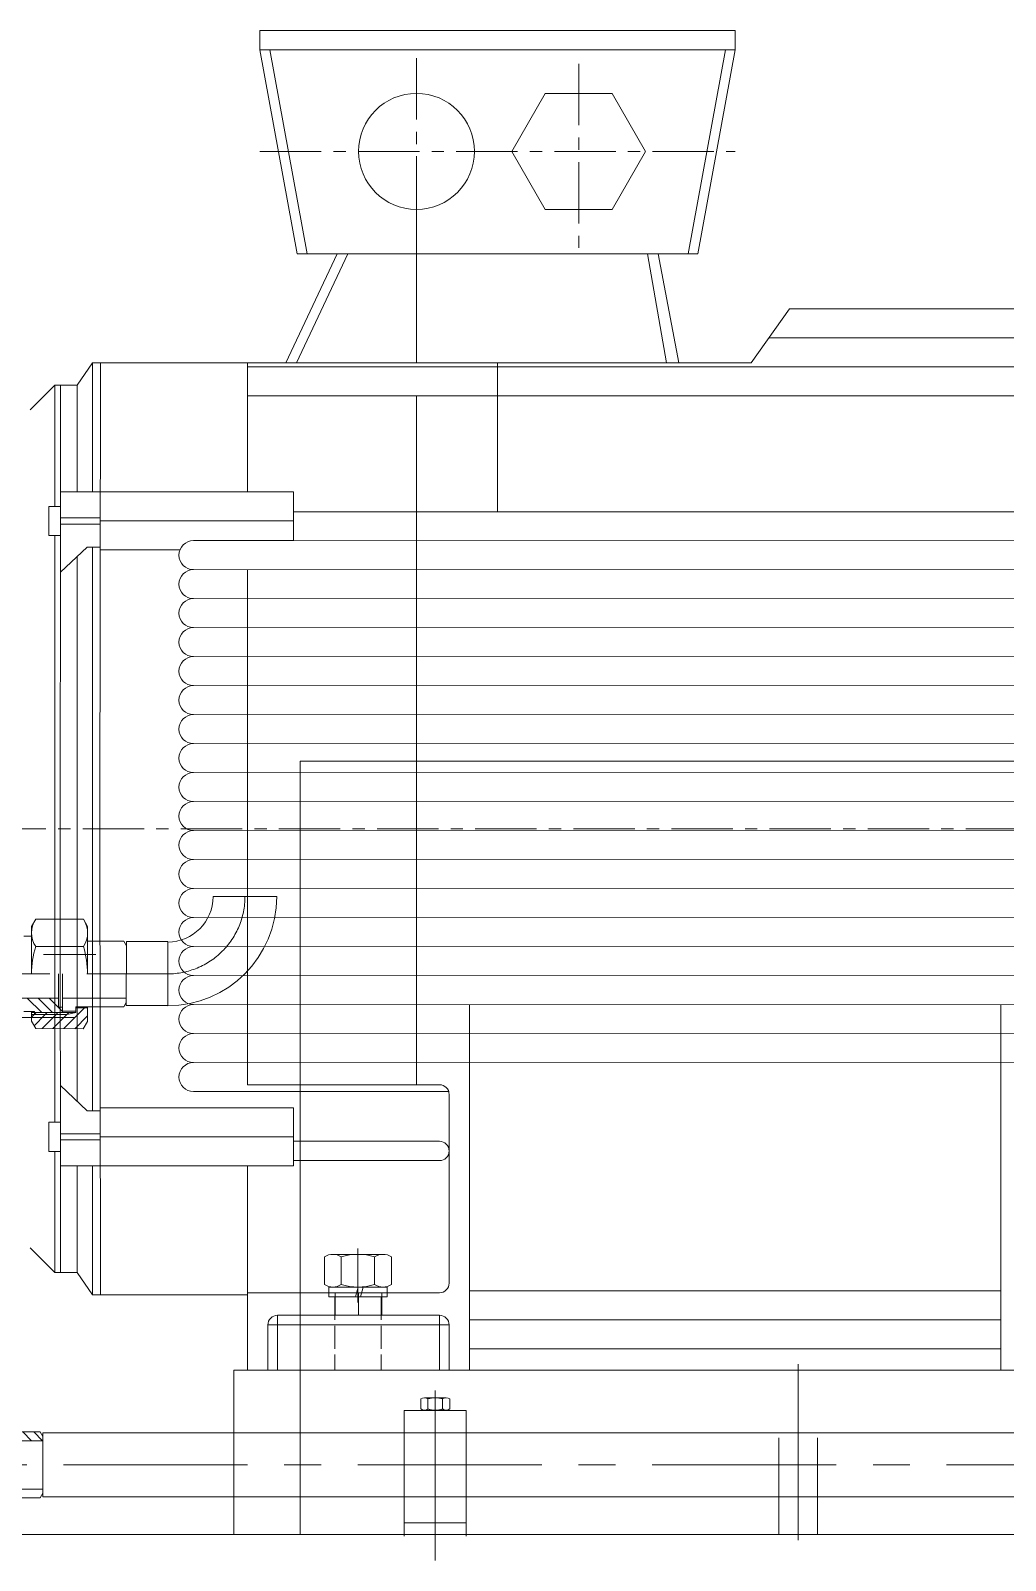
# Model space of a CAD drawing. Header units: inches. Extents: x 76 to 22091, y 292 to 17065.
# Drawn here: x 12063 to 12567, y 11592 to 12383 of the extents above; entities that cross this region are included whole.
import ezdxf

# ---------------------------------------------------------------- set-up
doc = ezdxf.new("R2010")
doc.units = ezdxf.units.IN
doc.header["$MEASUREMENT"] = 0
for name, pattern in [('ACAD_ISO02W100', [15, 12, -3]), ('ACAD_ISO04W100', [30, 24, -3, 0, -3]), ('CENTER', [50.8, 31.75, -6.35, 6.35, -6.35]), ('EB_DASH', [6, 3, -3])]:
    doc.linetypes.add(name, pattern=pattern)
for name, color, linetype, lineweight in [('CAXA0', 7, 'Continuous', 5), ('CAXA1', 5, 'CENTER', 5), ('CAXA2', 6, 'EB_DASH', 5), ('CAXA3', 7, 'Continuous', 5), ('图层1', 1, 'ACAD_ISO04W100', 5)]:
    doc.layers.add(name, color=color, linetype=linetype, lineweight=lineweight)

msp = doc.modelspace()

# ---------------------------------------------------------------- linework, layer by layer
at = {"color": 7, "lineweight": 5}
for p, q in [((12181.29, 12383.22), (12427.29, 12383.22)), ((12181.29, 12383.22), (12181.29, 12373.22)), ((12427.29, 12383.22), (12427.29, 12373.22)), ((12181.29, 12373.22), (12427.29, 12373.22)), ((12181.29, 12373.22), (12200.62, 12267.69)), ((12186.38, 12373.22), (12205.71, 12267.69)), ((12422.21, 12373.22), (12402.88, 12267.69)), ((12427.29, 12373.22), (12407.97, 12267.69)), ((12262.29, 12290.72), (12262.29, 12211.26)), ((12221.19, 12267.69), (12194.59, 12211.26)), ((12226.72, 12267.69), (12200.12, 12211.26)), ((12200.62, 12267.69), (12407.97, 12267.69)), ((12381.87, 12267.69), (12391.83, 12211.26)), ((12387.39, 12267.69), (12398.07, 12211.26)), ((12435.53, 12211.26), (12455.42, 12239.34)), ((12542.42, 12239.34), (12455.42, 12239.34)), ((12542.42, 12239.34), (12684.88, 12239.23)), ((12684.88, 12224.25), (12444.73, 12224.25)), ((12086.7, 12199.8), (12094.66, 12211.26)), ((12094.66, 12211.26), (12174.79, 12211.26)), ((12094.66, 12211.26), (12094.66, 12144.52)), ((12098.66, 12211.26), (12098.41, 11970.22)), ((12174.79, 12144.52), (12174.79, 12211.26)), ((12174.79, 12211.26), (12435.53, 12211.26)), ((12684.88, 12209.24), (12174.79, 12209.24)), ((12304.29, 12211.26), (12304.29, 12134.32)), ((12062.24, 12186.95), (12075.07, 12199.77)), ((12075.07, 12199.77), (12086.7, 12199.8)), ((12075.07, 12199.77), (12075.07, 12137.09)), ((12078.07, 12199.77), (12078, 12137.09)), ((12086.7, 12199.8), (12086.7, 12144.52)), ((12684.88, 12194.24), (12174.79, 12194.24)), ((12262.29, 12194.3), (12262.29, 11837.85)), ((12098.59, 12144.52), (12078.01, 12144.52)), ((12078.01, 12144.52), (12078.01, 12103.02)), ((12198.6, 12144.52), (12098.59, 12144.52)), ((12198.6, 12119.34), (12198.6, 12144.52)), ((12071.9, 12137.09), (12078.01, 12137.09)), ((12071.9, 12137.09), (12071.9, 12129.52)), ((12686.18, 12134.24), (12198.6, 12134.24)), ((12071.9, 12121.95), (12071.9, 12129.52)), ((12098.57, 12131.13), (12078.01, 12131.13)), ((12098.57, 12127.91), (12078.01, 12127.91)), ((12198.6, 12129.52), (12098.57, 12129.52)), ((12071.9, 12121.95), (12078.01, 12121.95)), ((12075.07, 12121.95), (12075.07, 11970.22)), ((12077.99, 12121.95), (12077.82, 11970.22)), ((12198.6, 12119.34), (12146.84, 12119.34)), ((12198.6, 12124.52), (12198.6, 12119.34)), ((12686.18, 12119.24), (12198.6, 12119.34)), ((12077.97, 12103.02), (12091.74, 12116.03)), ((12086.7, 12111.27), (12086.7, 11970.22)), ((12091.74, 12116.03), (12098.56, 12116.03)), ((12094.66, 12116.03), (12094.66, 11970.22)), ((12098.56, 12116.03), (12098.56, 12114.52)), ((12098.56, 12114.52), (12139.83, 12114.52)), ((12146.84, 12104.34), (12686.18, 12104.24)), ((12174.79, 11970.22), (12174.79, 12104.33)), ((12146.84, 12089.34), (12686.19, 12089.24)), ((12686.18, 12074.24), (12146.84, 12074.34)), ((12146.84, 12059.34), (12686.19, 12059.24)), ((12686.18, 12044.24), (12146.84, 12044.34)), ((12146.84, 12029.34), (12686.18, 12029.24)), ((12686.18, 12014.24), (12146.84, 12014.34)), ((12146.84, 11999.34), (12686.19, 11999.24)), ((12686.18, 11984.24), (12146.84, 11984.34)), ((12075.07, 11818.49), (12075.07, 11970.22)), ((12078.07, 11740.66), (12077.82, 11970.22)), ((12086.7, 11829.16), (12086.7, 11970.22)), ((12094.66, 11824.41), (12094.66, 11970.22)), ((12098.66, 11729.18), (12098.41, 11970.22)), ((12098.66, 11729.18), (12098.41, 11970.22)), ((12146.84, 11969.34), (12686.19, 11969.24)), ((12174.79, 11970.22), (12174.79, 11837.85)), ((12686.18, 11954.24), (12146.84, 11954.34)), ((12146.84, 11939.34), (12686.19, 11939.24)), ((12686.18, 11924.24), (12146.84, 11924.34)), ((12146.84, 11909.34), (12686.19, 11909.24)), ((12686.18, 11894.24), (12146.84, 11894.34)), ((12146.84, 11879.34), (12686.18, 11879.24)), ((12289.79, 11879.3), (12289.79, 11690.22)), ((12564.79, 11879.25), (12564.79, 11690.22)), ((12686.18, 11864.24), (12146.84, 11864.34)), ((12146.84, 11849.34), (12686.19, 11849.24)), ((12077.97, 11837.41), (12091.74, 11824.41)), ((12078.01, 11795.92), (12078.01, 11837.41)), ((12146.84, 11834.34), (12279.21, 11834.34)), ((12274.21, 11837.85), (12174.79, 11837.85)), ((12279.21, 11808.57), (12279.21, 11832.85)), ((12091.74, 11824.41), (12098.56, 11824.41)), ((12098.56, 11825.92), (12198.6, 11825.92)), ((12198.6, 11825.92), (12198.6, 11795.92)), ((12071.9, 11818.49), (12078.01, 11818.49)), ((12071.9, 11818.49), (12071.9, 11810.92)), ((12071.9, 11803.35), (12071.9, 11810.92)), ((12098.57, 11812.53), (12078.01, 11812.53)), ((12098.57, 11809.31), (12078.01, 11809.31)), ((12198.6, 11810.92), (12098.57, 11810.92)), ((12198.6, 11808.57), (12274.21, 11808.57)), ((12279.21, 11808.57), (12279.21, 11798.57)), ((12279.21, 11808.57), (12279.21, 11803.57)), ((12071.9, 11803.35), (12078.01, 11803.35)), ((12075.07, 11740.66), (12075.07, 11803.35)), ((12075.07, 11740.66), (12075.07, 11803.35)), ((12078.07, 11740.66), (12078, 11803.35)), ((12098.59, 11795.92), (12078.01, 11795.92)), ((12086.7, 11740.64), (12086.7, 11795.92)), ((12094.66, 11729.18), (12094.66, 11795.92)), ((12198.6, 11795.92), (12098.59, 11795.92)), ((12174.79, 11795.92), (12174.79, 11690.22)), ((12274.21, 11798.57), (12198.6, 11798.57)), ((12279.21, 11798.57), (12279.21, 11735.22)), ((12062.24, 11753.48), (12075.07, 11740.66)), ((12075.07, 11740.66), (12086.7, 11740.64)), ((12086.7, 11740.64), (12094.66, 11729.18)), ((12174.79, 11730.22), (12274.21, 11730.22)), ((12220.29, 11730.22), (12220.29, 11718.56)), ((12244.29, 11730.22), (12244.29, 11718.56)), ((12289.79, 11731.22), (12564.79, 11731.22)), ((12094.66, 11729.18), (12174.79, 11729.18)), ((12190.38, 11718.56), (12274.21, 11718.56)), ((12190.38, 11718.56), (12190.38, 11690.22)), ((12274.21, 11718.56), (12274.21, 11690.22)), ((12289.79, 11716.22), (12564.79, 11716.22)), ((12185.38, 11713.56), (12279.21, 11713.56)), ((12185.38, 11713.56), (12185.38, 11690.22)), ((12279.21, 11713.56), (12279.21, 11690.22)), ((12289.79, 11701.22), (12564.79, 11701.22)), ((12167.72, 11690.2), (12702.05, 11690.2)), ((12174.79, 11690.22), (12289.79, 11690.22)), ((12564.79, 11690.22), (12679.79, 11690.22))]:
    msp.add_line(p, q, dxfattribs=at)
msp.add_lwpolyline([(12328.97, 12350.72), (12311.65, 12320.72), (12328.97, 12290.72), (12363.62, 12290.72), (12380.94, 12320.72), (12363.62, 12350.72)], close=True, dxfattribs=at)
msp.add_circle((12262.29, 12320.72), 30, dxfattribs=at)
for centre, radius, start, end in [((12146.84, 12111.84), 7.5, 90, 270), ((12146.84, 12096.84), 7.5, 90, 270), ((12146.84, 12081.84), 7.5, 90, 270), ((12146.84, 12066.84), 7.5, 90, 270), ((12146.84, 12051.84), 7.5, 90, 270), ((12146.84, 12036.84), 7.5, 90, 270), ((12146.84, 12021.84), 7.5, 90, 270), ((12146.84, 12006.84), 7.5, 90, 270), ((12146.84, 11991.84), 7.5, 90, 270), ((12146.84, 11976.84), 7.5, 90, 270), ((12146.84, 11961.84), 7.5, 90, 270), ((12146.84, 11946.84), 7.5, 90, 270), ((12146.84, 11931.84), 7.5, 90, 270), ((12146.84, 11916.84), 7.5, 90, 270), ((12146.84, 11901.84), 7.5, 90, 270), ((12146.84, 11886.84), 7.5, 90, 270), ((12146.84, 11871.84), 7.5, 90, 270), ((12146.84, 11856.84), 7.5, 90, 270), ((12146.84, 11841.84), 7.5, 90, 270), ((12274.21, 11832.85), 5, 0, 90), ((12274.21, 11803.57), 5, 270, 90), ((12274.21, 11735.22), 5, 270, 0), ((12190.38, 11713.56), 5, 90, 180), ((12274.21, 11713.56), 5, 0, 90)]:
    msp.add_arc(centre, radius, start, end, dxfattribs=at)
at = {"layer": 'CAXA0', "color": 7, "linetype": 'Continuous', "lineweight": 5}
for p, q in [((12202.05, 11605.19), (12202.05, 12005.19)), ((12702.05, 12005.19), (12202.05, 12005.19)), ((12157.01, 11935.19), (12190.02, 11935.19)), ((12063.05, 11919.68), (12063.03, 11895.17)), ((12063.05, 11919.68), (12065.24, 11923.47)), ((12089.86, 11923.45), (12065.24, 11923.47)), ((12092.05, 11919.66), (12089.86, 11923.45)), ((12092.03, 11895.15), (12092.05, 11919.66)), ((12063.04, 11914.67), (12059.04, 11914.68)), ((12110.75, 11912.13), (12092.04, 11912.15)), ((12112.1, 11909.79), (12110.75, 11912.13)), ((12112.07, 11878.87), (12112.1, 11911.87)), ((12112.1, 11911.87), (12133.51, 11911.87)), ((12133.51, 11911.69), (12133.51, 11878.69)), ((12089.85, 11909.3), (12065.23, 11909.32)), ((12069.15, 11905.2), (12096.29, 11905.2)), ((12076.91, 11877.91), (12076.93, 11895.16)), ((12079.01, 11875.16), (12079.03, 11895.16)), ((12076.92, 11882.66), (12030.02, 11882.7)), ((12068.26, 11875.17), (12060.74, 11882.68)), ((12073.93, 11875.16), (12066.41, 11882.67)), ((12079.01, 11875.74), (12072.07, 11882.67)), ((12112.08, 11882.63), (12079.02, 11882.66)), ((12112.07, 11880.46), (12110.72, 11878.13)), ((12038.93, 11872.69), (12085.21, 11872.69)), ((12064.51, 11875.67), (12059.01, 11875.68)), ((12063.01, 11870.67), (12063.01, 11875.67)), ((12086.01, 11875.15), (12063.01, 11875.17)), ((12063.01, 11872.75), (12064.42, 11874.17)), ((12064.31, 11868.4), (12070.07, 11874.17)), ((12064.51, 11874.17), (12064.51, 11875.67)), ((12064.51, 11874.26), (12065.42, 11875.17)), ((12068.44, 11866.87), (12075.72, 11874.16)), ((12070.07, 11874.17), (12071.07, 11875.17)), ((12074.08, 11866.86), (12081.36, 11874.16)), ((12075.72, 11874.16), (12076.71, 11875.16)), ((12079.01, 11877.91), (12076.91, 11877.91)), ((12086.01, 11875.85), (12079.01, 11875.86)), ((12079.73, 11866.86), (12090.5, 11877.65)), ((12081.36, 11874.16), (12082.36, 11875.16)), ((12085.38, 11866.85), (12092.01, 11873.5)), ((12086.01, 11875.15), (12086.01, 11878.15)), ((12110.73, 11878.13), (12086.01, 11878.15)), ((12092.01, 11877.65), (12086.01, 11877.65)), ((12092.01, 11870.64), (12092.01, 11878.15)), ((12112.07, 11878.87), (12133.51, 11878.87)), ((12063.01, 11870.67), (12065.19, 11866.87)), ((12089.81, 11866.85), (12065.19, 11866.87)), ((12092.01, 11870.64), (12089.81, 11866.85)), ((12214.68, 11734.48), (12214.68, 11748.82)), ((12219.01, 11750.1), (12244.99, 11750.1)), ((12223.34, 11748.82), (12223.34, 11734.48)), ((12232, 11731.92), (12232, 11753.1)), ((12240.66, 11748.82), (12240.66, 11734.48)), ((12249.32, 11734.48), (12249.32, 11748.82)), ((12247.1, 11733.2), (12216.9, 11733.2)), ((12216.9, 11728.2), (12216.9, 11733.2)), ((12219.01, 11733.2), (12244.99, 11733.2)), ((12230.88, 11728.85), (12232.05, 11733.2)), ((12232, 11725.2), (12232, 11736.2)), ((12233.3, 11728.2), (12234.64, 11733.2)), ((12247.1, 11728.2), (12247.1, 11733.2)), ((12247.1, 11728.2), (12216.9, 11728.2)), ((12230.71, 11728.2), (12230.88, 11728.85)), ((12167.72, 11690.2), (12167.72, 11605.19)), ((12264.52, 11670.12), (12264.52, 11675.32)), ((12266.4, 11675.92), (12277.66, 11675.92)), ((12268.27, 11675.32), (12268.27, 11670.12)), ((12272.03, 11668.92), (12272.03, 11678.92)), ((12275.78, 11675.32), (12275.78, 11670.12)), ((12279.53, 11670.12), (12279.53, 11675.32)), ((12256.01, 11669.28), (12256.01, 11604.29)), ((12256.01, 11669.28), (12288.01, 11669.28)), ((12266.4, 11669.52), (12277.66, 11669.52)), ((12288.01, 11669.28), (12288.01, 11604.29)), ((12066.91, 11653.69), (11979.91, 11653.69)), ((12068.91, 11653.69), (12030.91, 11653.69)), ((12067.56, 11658.19), (12037.91, 11658.19)), ((12063.01, 11653.69), (12058.51, 11658.19)), ((12068.66, 11653.69), (12064.16, 11658.19)), ((12068.91, 11655.85), (12067.56, 11658.19)), ((12068.91, 11657.69), (12068.91, 11624.69)), ((12757.95, 11657.69), (12068.91, 11657.69)), ((12449.86, 11655.2), (12449.86, 11605.19)), ((12469.86, 11655.2), (12469.86, 11605.19)), ((12067.56, 11624.19), (12043.91, 11624.19)), ((12068.91, 11626.52), (12067.56, 11624.19)), ((12757.95, 11624.69), (12068.91, 11624.69)), ((12256.01, 11611.28), (12288.01, 11611.28)), ((12702.05, 11605.19), (11302.01, 11605.19)), ((12081.29, 11605.19), (12696.29, 11605.19)), ((12081.29, 11605.19), (12696.29, 11605.19))]:
    msp.add_line(p, q, dxfattribs=at)
for centre, radius, start, end in [((12075.57, 11916.39), 12.53, 145.56432, 214.33281), ((12079.52, 11916.38), 12.53, 325.56432, 34.33281), ((12109.86, 11895.13), 46.83, 162.36061, 179.94857), ((12045.2, 11895.19), 46.83, 359.94857, 17.53652), ((12219.01, 11742.12), 7.98, 57.13277, 122.86723), ((12232, 11720.1), 30, 73.22135, 106.77865), ((12244.99, 11742.12), 7.98, 57.13277, 122.86723), ((12219.01, 11741.18), 7.98, 237.13277, 302.86723), ((12232, 11763.2), 30, 253.22135, 286.77865), ((12244.99, 11741.18), 7.98, 237.13277, 302.86723), ((12266.4, 11672.69), 3.23, 54.42999, 125.57001), ((12272.03, 11663.92), 12, 71.77609, 108.22391), ((12277.66, 11672.69), 3.23, 54.42999, 125.57001), ((12266.4, 11672.74), 3.23, 234.42999, 305.57001), ((12272.03, 11681.52), 12, 251.77609, 288.22391), ((12277.66, 11672.74), 3.23, 234.42999, 305.57001)]:
    msp.add_arc(centre, radius, start, end, dxfattribs=at)
at = {"layer": 'CAXA1', "lineweight": 5}
for p, q in [((12262.29, 12368.99), (12262.29, 12281.11)), ((12346.29, 12366.01), (12346.29, 12267.45)), ((12181.29, 12320.72), (12427.29, 12320.72)), ((11886.32, 11970.19), (12989.98, 11970.22))]:
    msp.add_line(p, q, dxfattribs=at)
at = {"layer": 'CAXA1', "linetype": 'CENTER', "lineweight": 5, "ltscale": 3}
for p, q in [((11482, 11895.19), (12133.51, 11895.19)), ((12459.86, 11693.2), (12459.86, 11602.19)), ((12272.01, 11679.69), (12272.01, 11593.1)), ((11774.77, 11641.19), (12757.95, 11641.19)), ((12272.01, 11595.2), (12272.01, 11591.76))]:
    msp.add_line(p, q, dxfattribs=at)
msp.add_arc((12133.51, 11935.19), 40, 269.99998, 0, dxfattribs=at)
at = {"layer": 'CAXA2', "color": 7, "linetype": 'ACAD_ISO02W100', "lineweight": 5}
for p, q in [((12220, 11728.2), (12220, 11690.2)), ((12220, 11728.2), (12220, 11690.2)), ((12244, 11728.2), (12244, 11690.2)), ((12244, 11728.2), (12244, 11690.2)), ((12068.91, 11628.69), (12030.91, 11628.69))]:
    msp.add_line(p, q, dxfattribs=at)
at = {"layer": 'CAXA3', "color": 7, "linetype": 'Continuous', "lineweight": 5}
for q in [(12062.79, 11874.17), (12086.01, 11875.15)]:
    msp.add_line((12081.51, 11874.16), q, dxfattribs=at)
for radius in [23.5, 56.5]:
    msp.add_arc((12133.51, 11935.19), radius, 270, 0, dxfattribs=at)
at = {"layer": '图层1', "color": 7, "lineweight": 5}
for p, q in [((12078.07, 12199.77), (12078.07, 12199.77)), ((12232.29, 11730.22), (12232.29, 11718.56))]:
    msp.add_line(p, q, dxfattribs=at)

doc.saveas('drawing.dxf')
